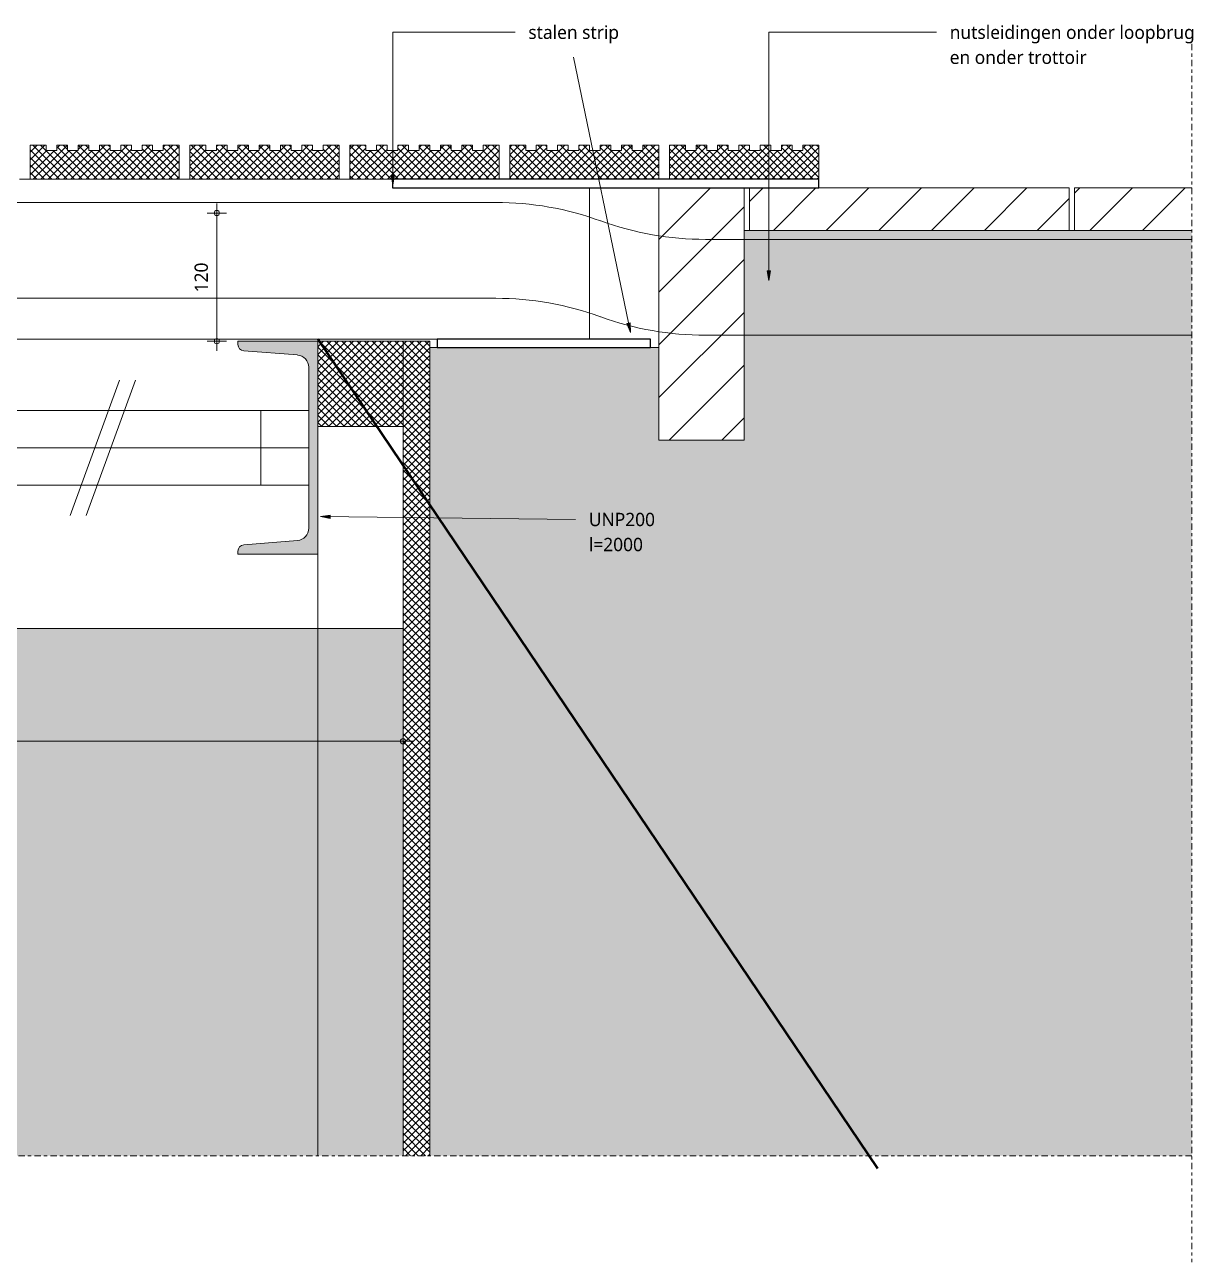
# Model space of a CAD drawing. Header units: millimetres. Extents: x 2927 to 18500, y -7154 to 6447.
# Drawn here: x 8582 to 9678, y -7028 to -5867 of the extents above; entities that cross this region are included whole.
import ezdxf

# ---------------------------------------------------------------- set-up
doc = ezdxf.new("R2010")
doc.units = ezdxf.units.MM
doc.linetypes.add('MV_center', pattern=[15, 6, -3, 3, -3])
for name, color, linetype, lineweight in [('A-ANNO-DIMS', 211, 'Continuous', 13), ('A-ANNO-DIMS-5', 211, 'Continuous', 13), ('A-DETL', 90, 'Continuous', 13), ('A-DETL-GENF', 92, 'Continuous', 18), ('G-ANNO-TEXT', 231, 'Continuous', 13)]:
    doc.layers.add(name, color=color, linetype=linetype, lineweight=lineweight)
doc.styles.add('Segoe UI_3', font='segoeui.ttf', dxfattribs={"height": 12.5})
doc.dimstyles.new('2_5_mm', dxfattribs={"dimscale": 304.8, "dimtxt": 13.092049, "dimasz": 0.016404, "dimexe": 0.029528, "dimexo": 0.0625, "dimgap": 0.014764, "dimtad": 1, "dimdec": 0, "dimzin": 0, "dimdsep": 46, "dimtxsty": 'Segoe UI_3', "dimblk1": 'DOTBLANK', "dimblk2": 'DOTBLANK', "dimsah": 1, "dimcen": 0.09, "dimdle": 0.029528, "dimazin": 0, "dimtfac": 1, "dimtdec": 4, "dimtix": 1, "dimtmove": 0, "dimatfit": 3, "dimfxl": 0.029528, "dimfxlon": 1, "dimtvp": 1, "dimtfill": 1, "dimtolj": 1, "dimtzin": 0, "dimarcsym": 2})
pattern_1 = [(45, (0, 0), (-3.535534, 3.535534), []), (135, (0, 0), (-3.535534, -3.535534), [])]
pattern_2 = [(45, (0, 0), (-24.74874, 24.74874), [])]

# ---------------------------------------------------------------- blocks, each defined once
blk = doc.blocks.new('NLRS_00_DI_maskeer - Type 1-4234774-Details Domera')
at = {"layer": 'A-DETL-GENF', "linetype": 'MV_center'}
blk.add_line((2290, 0), (40, 0), dxfattribs=at)
blk = doc.blocks.new('NLRS_00_DI_maskeer - Type 1-4234776-Details Domera')
at = {"layer": 'A-DETL-GENF', "linetype": 'MV_center'}
blk.add_line((1043.3, 0), (-100, 0), dxfattribs=at)
blk = doc.blocks.new('DIMBLOCK298-Details Domera')
at = {"layer": 'A-ANNO-DIMS-5'}
for p, q in [((7536.7, -6539.5), (7536.7, -6530.5)), ((8936.7, -6539.5), (8936.7, -6530.5)), ((7527.7, -6539.5), (8945.7, -6539.5)), ((7536.7, -6539.5), (7536.7, -6548.5)), ((8936.7, -6539.5), (8936.7, -6548.5))]:
    blk.add_line(p, q, dxfattribs=at)
for centre in [(7536.7, -6539.5), (8936.7, -6539.5)]:
    blk.add_circle(centre, 2.5, dxfattribs=at)
at = {"layer": 'A-ANNO-DIMS-5', "color": 0, "insert": (8217.6, -6518.7), "char_height": 12.5, "width": 45.703, "attachment_point": 1, "line_spacing_factor": 1.142579, "style": 'Segoe UI_3', "bg_fill": 3, "box_fill_scale": 1.25, "bg_fill_color": 9, "bg_fill_true_color": 13158600, "bg_fill_transparency": 0}
blk.add_mtext('1400', dxfattribs=at)
blk = doc.blocks.new('_DotBlank')
at = {"color": 0, "linetype": 'ByBlock', "lineweight": -2}
blk.add_line((-0.5, 0), (-1, 0), dxfattribs=at)
blk.add_circle((0, 0), 0.5, dxfattribs=at)
blk = doc.blocks.new('DIMBLOCK302-Details Domera')
at = {"layer": 'A-ANNO-DIMS-5'}
for p, q in [((8761.9, -6034.8), (8761.9, -6173)), ((8761.9, -6043.8), (8752.9, -6043.8)), ((8761.9, -6043.8), (8770.9, -6043.8)), ((8761.9, -6164), (8752.9, -6164)), ((8761.9, -6164), (8770.9, -6164))]:
    blk.add_line(p, q, dxfattribs=at)
for centre in [(8761.9, -6043.8), (8761.9, -6164)]:
    blk.add_circle(centre, 2.5, dxfattribs=at)
at = {"layer": 'A-ANNO-DIMS-5', "color": 0, "insert": (8741, -6118.2), "char_height": 12.5, "width": 34.277, "attachment_point": 1, "rotation": 90, "line_spacing_factor": 1.142579, "style": 'Segoe UI_3', "bg_fill": 3, "box_fill_scale": 1.25, "bg_fill_color": 9, "bg_fill_true_color": 13158600, "bg_fill_transparency": 0}
blk.add_mtext('120', dxfattribs=at)

msp = doc.modelspace()

# ---------------------------------------------------------------- hatches: boundary and pattern name
at = {"layer": 'A-DETL-GENF', "lineweight": 13}
h = msp.add_hatch(dxfattribs=at)
h.set_pattern_fill('FP_12', color=250, style=0, pattern_type=2)
h.set_pattern_definition(pattern_1)
h.paths.add_polyline_path([(8726.7, -6012.1), (8726.7, -5980.1), (8711.7, -5980.1), (8711.7, -5985.1), (8701.7, -5985.1), (8701.7, -5980.1), (8691.7, -5980.1), (8691.7, -5985.1), (8681.7, -5985.1), (8681.7, -5980.1), (8671.7, -5980.1), (8671.7, -5985.1), (8661.7, -5985.1), (8661.7, -5980.1), (8651.7, -5980.1), (8651.7, -5985.1), (8641.7, -5985.1), (8641.7, -5980.1), (8631.7, -5980.1), (8631.7, -5985.1), (8621.7, -5985.1), (8621.7, -5980.1), (8611.7, -5980.1), (8611.7, -5985.1), (8601.7, -5985.1), (8601.7, -5980.1), (8586.7, -5980.1), (8586.7, -6012.1)])
h = msp.add_hatch(dxfattribs=at)
h.set_pattern_fill('FP_12', color=250, style=0, pattern_type=2)
h.set_pattern_definition(pattern_1)
h.paths.add_polyline_path([(8736.7, -6012.1), (8876.7, -6012.1), (8876.7, -5980.1), (8861.7, -5980.1), (8861.7, -5985.1), (8851.7, -5985.1), (8851.7, -5980.1), (8841.7, -5980.1), (8841.7, -5985.1), (8831.7, -5985.1), (8831.7, -5980.1), (8821.7, -5980.1), (8821.7, -5985.1), (8811.7, -5985.1), (8811.7, -5980.1), (8801.7, -5980.1), (8801.7, -5985.1), (8791.7, -5985.1), (8791.7, -5980.1), (8781.7, -5980.1), (8781.7, -5985.1), (8771.7, -5985.1), (8771.7, -5980.1), (8761.7, -5980.1), (8761.7, -5985.1), (8751.7, -5985.1), (8751.7, -5980.1), (8736.7, -5980.1), (8736.7, -6008.8)])
h = msp.add_hatch(dxfattribs=at)
h.set_pattern_fill('FP_12', color=250, style=0, pattern_type=2)
h.set_pattern_definition(pattern_1)
h.paths.add_polyline_path([(9026.7, -6012.1), (9026.7, -5980.1), (9011.7, -5980.1), (9011.7, -5985.1), (9001.7, -5985.1), (9001.7, -5980.1), (8991.7, -5980.1), (8991.7, -5985.1), (8981.7, -5985.1), (8981.7, -5980.1), (8971.7, -5980.1), (8971.7, -5985.1), (8961.7, -5985.1), (8961.7, -5980.1), (8951.7, -5980.1), (8951.7, -5985.1), (8941.7, -5985.1), (8941.7, -5980.1), (8931.7, -5980.1), (8931.7, -5985.1), (8921.7, -5985.1), (8921.7, -5980.1), (8911.7, -5980.1), (8911.7, -5985.1), (8901.7, -5985.1), (8901.7, -5980.1), (8886.7, -5980.1), (8886.7, -6012.1), (8926.7, -6012.1)])
h = msp.add_hatch(dxfattribs=at)
h.set_pattern_fill('FP_12', color=250, style=0, pattern_type=2)
h.set_pattern_definition(pattern_1)
h.paths.add_polyline_path([(9176.7, -6012.1), (9176.7, -5980.1), (9161.7, -5980.1), (9161.7, -5985.1), (9151.7, -5985.1), (9151.7, -5980.1), (9141.7, -5980.1), (9141.7, -5985.1), (9131.7, -5985.1), (9131.7, -5980.1), (9121.7, -5980.1), (9121.7, -5985.1), (9111.7, -5985.1), (9111.7, -5980.1), (9101.7, -5980.1), (9101.7, -5985.1), (9091.7, -5985.1), (9091.7, -5980.1), (9081.7, -5980.1), (9081.7, -5985.1), (9071.7, -5985.1), (9071.7, -5980.1), (9061.7, -5980.1), (9061.7, -5985.1), (9051.7, -5985.1), (9051.7, -5980.1), (9036.7, -5980.1), (9036.7, -6012.1), (9057, -6012.1)])
h = msp.add_hatch(dxfattribs=at)
h.set_pattern_fill('FP_12', color=250, style=0, pattern_type=2)
h.set_pattern_definition(pattern_1)
h.paths.add_polyline_path([(9326.7, -6012.1), (9326.7, -5980.1), (9311.7, -5980.1), (9311.7, -5985.1), (9301.7, -5985.1), (9301.7, -5980.1), (9291.7, -5980.1), (9291.7, -5985.1), (9281.7, -5985.1), (9281.7, -5980.1), (9271.7, -5980.1), (9271.7, -5985.1), (9261.7, -5985.1), (9261.7, -5980.1), (9251.7, -5980.1), (9251.7, -5985.1), (9241.7, -5985.1), (9241.7, -5980.1), (9231.7, -5980.1), (9231.7, -5985.1), (9221.7, -5985.1), (9221.7, -5980.1), (9211.7, -5980.1), (9211.7, -5985.1), (9201.7, -5985.1), (9201.7, -5980.1), (9186.7, -5980.1), (9186.7, -6012.1)])
h = msp.add_hatch(dxfattribs=at)
h.set_pattern_fill('FP_248', color=250, style=0, pattern_type=2)
h.set_pattern_definition(pattern_2)
h.paths.add_polyline_path([(9256.7, -6256.9), (9256.7, -6020.1), (9176.7, -6020.1), (9176.7, -6256.9)])
h = msp.add_hatch(dxfattribs=at)
h.set_pattern_fill('FP_248', color=250, style=0, pattern_type=2)
h.set_pattern_definition(pattern_2)
h.paths.add_polyline_path([(9561.7, -6060.1), (9561.7, -6020.1), (9261.7, -6020.1), (9261.7, -6060.1), (9326.7, -6060.1)])
h = msp.add_hatch(dxfattribs=at)
h.set_pattern_fill('FP_248', color=250, style=0, pattern_type=2)
h.set_pattern_definition(pattern_2)
h.paths.add_polyline_path([(9607.6, -6060.1), (9676.7, -6060.1), (9676.7, -6020.1), (9566.7, -6020.1), (9566.7, -6060.1)])
at = {"layer": 'A-DETL-GENF'}
for color, points in [(254, [(8961.7, -6928.4), (9676.7, -6928.4), (9676.7, -6060.1), (9256.7, -6060.1), (9256.7, -6256.9), (9176.7, -6256.9), (9176.7, -6170.1), (8961.7, -6170.1), (8961.7, -6483.9)]), (7, [(8781.7, -6364), (8856.7, -6364), (8856.7, -6164), (8781.7, -6164), (8781.7, -6167.1), (8781.9, -6168.5), (8782.4, -6169.8), (8783.3, -6171.1), (8784.4, -6172), (8785.7, -6172.7), (8787.2, -6173), (8837.6, -6177), (8840.4, -6177.6), (8842.9, -6178.8), (8845.1, -6180.7), (8846.8, -6183), (8847.8, -6185.6), (8848.2, -6188.5), (8848.2, -6339.6), (8847.8, -6342.4), (8846.8, -6345.1), (8845.1, -6347.4), (8842.9, -6349.2), (8840.4, -6350.5), (8837.6, -6351.1), (8787.2, -6355.1), (8785.7, -6355.4), (8784.4, -6356), (8783.3, -6357), (8782.4, -6358.2), (8781.9, -6359.6), (8781.7, -6361.1)]), (254, [(7536.7, -6928.4), (8936.7, -6928.4), (8936.7, -6433.8), (7536.7, -6433.8), (7536.7, -6483.9)])]:
    msp.add_hatch(color=color, dxfattribs=at).paths.add_polyline_path(points)
at = {"layer": 'A-DETL-GENF', "lineweight": 13}
h = msp.add_hatch(dxfattribs=at)
h.set_pattern_fill('FP_12', color=250, style=0, pattern_type=2)
h.set_pattern_definition(pattern_1)
h.paths.add_polyline_path([(8919.3, -6244.1), (8936.7, -6244.1), (8936.7, -6164), (8856.7, -6164), (8856.7, -6244.1)])
h = msp.add_hatch(dxfattribs=at)
h.set_pattern_fill('FP_12', color=250, style=0, pattern_type=2)
h.set_pattern_definition(pattern_1)
h.paths.add_polyline_path([(8936.7, -6928.4), (8961.7, -6928.4), (8961.7, -6164), (8936.7, -6164), (8936.7, -6483.9)])
at = {"layer": 'G-ANNO-TEXT'}
for points in [[(8927, -6017.4), (8928.6, -6008.4), (8925.4, -6008.4)], [(9279.8, -6107.1), (9281.4, -6098.1), (9278.2, -6098.1)], [(9150, -6155.9), (9149.7, -6146.8), (9146.6, -6147.4)], [(8859.3, -6328.7), (8868.3, -6330.4), (8868.3, -6327.2)]]:
    msp.add_hatch(color=7, dxfattribs=at).paths.add_polyline_path(points)

# ---------------------------------------------------------------- linework, layer by layer
at = {"layer": 'A-DETL', "lineweight": 18}
for p, q in [((8586.7, -5980.1), (8586.7, -6012.1)), ((8601.7, -5980.1), (8586.7, -5980.1)), ((8601.7, -5985.1), (8601.7, -5980.1)), ((8621.7, -5980.1), (8611.7, -5980.1)), ((8611.7, -5980.1), (8611.7, -5985.1)), ((8621.7, -5985.1), (8621.7, -5980.1)), ((8641.7, -5980.1), (8631.7, -5980.1)), ((8631.7, -5980.1), (8631.7, -5985.1)), ((8641.7, -5985.1), (8641.7, -5980.1)), ((8661.7, -5980.1), (8651.7, -5980.1)), ((8651.7, -5980.1), (8651.7, -5985.1)), ((8661.7, -5985.1), (8661.7, -5980.1)), ((8681.7, -5980.1), (8671.7, -5980.1)), ((8671.7, -5980.1), (8671.7, -5985.1)), ((8681.7, -5985.1), (8681.7, -5980.1)), ((8701.7, -5980.1), (8691.7, -5980.1)), ((8691.7, -5980.1), (8691.7, -5985.1)), ((8701.7, -5985.1), (8701.7, -5980.1)), ((8726.7, -5980.1), (8711.7, -5980.1)), ((8711.7, -5980.1), (8711.7, -5985.1)), ((8726.7, -6012.1), (8726.7, -5980.1)), ((8736.7, -5980.1), (8736.7, -6012.1)), ((8751.7, -5980.1), (8736.7, -5980.1)), ((8751.7, -5985.1), (8751.7, -5980.1)), ((8771.7, -5980.1), (8761.7, -5980.1)), ((8761.7, -5980.1), (8761.7, -5985.1)), ((8771.7, -5985.1), (8771.7, -5980.1)), ((8791.7, -5980.1), (8781.7, -5980.1)), ((8781.7, -5980.1), (8781.7, -5985.1)), ((8791.7, -5985.1), (8791.7, -5980.1)), ((8811.7, -5980.1), (8801.7, -5980.1)), ((8801.7, -5980.1), (8801.7, -5985.1)), ((8811.7, -5985.1), (8811.7, -5980.1)), ((8831.7, -5980.1), (8821.7, -5980.1)), ((8821.7, -5980.1), (8821.7, -5985.1)), ((8831.7, -5985.1), (8831.7, -5980.1)), ((8851.7, -5980.1), (8841.7, -5980.1)), ((8841.7, -5980.1), (8841.7, -5985.1)), ((8851.7, -5985.1), (8851.7, -5980.1)), ((8876.7, -5980.1), (8861.7, -5980.1)), ((8861.7, -5980.1), (8861.7, -5985.1)), ((8876.7, -6012.1), (8876.7, -5980.1)), ((8886.7, -5980.1), (8886.7, -6012.1)), ((8901.7, -5980.1), (8886.7, -5980.1)), ((8901.7, -5985.1), (8901.7, -5980.1)), ((8921.7, -5980.1), (8911.7, -5980.1)), ((8911.7, -5980.1), (8911.7, -5985.1)), ((8921.7, -5985.1), (8921.7, -5980.1)), ((8941.7, -5980.1), (8931.7, -5980.1)), ((8931.7, -5980.1), (8931.7, -5985.1)), ((8941.7, -5985.1), (8941.7, -5980.1)), ((8961.7, -5980.1), (8951.7, -5980.1)), ((8951.7, -5980.1), (8951.7, -5985.1)), ((8961.7, -5985.1), (8961.7, -5980.1)), ((8981.7, -5980.1), (8971.7, -5980.1)), ((8971.7, -5980.1), (8971.7, -5985.1)), ((8981.7, -5985.1), (8981.7, -5980.1)), ((9001.7, -5980.1), (8991.7, -5980.1)), ((8991.7, -5980.1), (8991.7, -5985.1)), ((9001.7, -5985.1), (9001.7, -5980.1)), ((9026.7, -5980.1), (9011.7, -5980.1)), ((9011.7, -5980.1), (9011.7, -5985.1)), ((9026.7, -6012.1), (9026.7, -5980.1)), ((9036.7, -5980.1), (9036.7, -6012.1)), ((9051.7, -5980.1), (9036.7, -5980.1)), ((9051.7, -5985.1), (9051.7, -5980.1)), ((9071.7, -5980.1), (9061.7, -5980.1)), ((9061.7, -5980.1), (9061.7, -5985.1)), ((9071.7, -5985.1), (9071.7, -5980.1)), ((9091.7, -5980.1), (9081.7, -5980.1)), ((9081.7, -5980.1), (9081.7, -5985.1)), ((9091.7, -5985.1), (9091.7, -5980.1)), ((9111.7, -5980.1), (9101.7, -5980.1)), ((9101.7, -5980.1), (9101.7, -5985.1)), ((9111.7, -5985.1), (9111.7, -5980.1)), ((9131.7, -5980.1), (9121.7, -5980.1)), ((9121.7, -5980.1), (9121.7, -5985.1)), ((9131.7, -5985.1), (9131.7, -5980.1)), ((9151.7, -5980.1), (9141.7, -5980.1)), ((9141.7, -5980.1), (9141.7, -5985.1)), ((9151.7, -5985.1), (9151.7, -5980.1)), ((9176.7, -5980.1), (9161.7, -5980.1)), ((9161.7, -5980.1), (9161.7, -5985.1)), ((9176.7, -6012.1), (9176.7, -5980.1)), ((9186.7, -5980.1), (9186.7, -6012.1)), ((9201.7, -5980.1), (9186.7, -5980.1)), ((9201.7, -5985.1), (9201.7, -5980.1)), ((9221.7, -5980.1), (9211.7, -5980.1)), ((9211.7, -5980.1), (9211.7, -5985.1)), ((9221.7, -5985.1), (9221.7, -5980.1)), ((9241.7, -5980.1), (9231.7, -5980.1)), ((9231.7, -5980.1), (9231.7, -5985.1)), ((9241.7, -5985.1), (9241.7, -5980.1)), ((9261.7, -5980.1), (9251.7, -5980.1)), ((9251.7, -5980.1), (9251.7, -5985.1)), ((9261.7, -5985.1), (9261.7, -5980.1)), ((9281.7, -5980.1), (9271.7, -5980.1)), ((9271.7, -5980.1), (9271.7, -5985.1)), ((9281.7, -5985.1), (9281.7, -5980.1)), ((9301.7, -5980.1), (9291.7, -5980.1)), ((9291.7, -5980.1), (9291.7, -5985.1)), ((9301.7, -5985.1), (9301.7, -5980.1)), ((9326.7, -5980.1), (9311.7, -5980.1)), ((9311.7, -5980.1), (9311.7, -5985.1)), ((9326.7, -6012.1), (9326.7, -5980.1)), ((8611.7, -5985.1), (8601.7, -5985.1)), ((8631.7, -5985.1), (8621.7, -5985.1)), ((8651.7, -5985.1), (8641.7, -5985.1)), ((8671.7, -5985.1), (8661.7, -5985.1)), ((8691.7, -5985.1), (8681.7, -5985.1)), ((8711.7, -5985.1), (8701.7, -5985.1)), ((8761.7, -5985.1), (8751.7, -5985.1)), ((8781.7, -5985.1), (8771.7, -5985.1)), ((8801.7, -5985.1), (8791.7, -5985.1)), ((8821.7, -5985.1), (8811.7, -5985.1)), ((8841.7, -5985.1), (8831.7, -5985.1)), ((8861.7, -5985.1), (8851.7, -5985.1)), ((8911.7, -5985.1), (8901.7, -5985.1)), ((8931.7, -5985.1), (8921.7, -5985.1)), ((8951.7, -5985.1), (8941.7, -5985.1)), ((8971.7, -5985.1), (8961.7, -5985.1)), ((8991.7, -5985.1), (8981.7, -5985.1)), ((9011.7, -5985.1), (9001.7, -5985.1)), ((9061.7, -5985.1), (9051.7, -5985.1)), ((9081.7, -5985.1), (9071.7, -5985.1)), ((9101.7, -5985.1), (9091.7, -5985.1)), ((9121.7, -5985.1), (9111.7, -5985.1)), ((9141.7, -5985.1), (9131.7, -5985.1)), ((9161.7, -5985.1), (9151.7, -5985.1)), ((9211.7, -5985.1), (9201.7, -5985.1)), ((9231.7, -5985.1), (9221.7, -5985.1)), ((9251.7, -5985.1), (9241.7, -5985.1)), ((9271.7, -5985.1), (9261.7, -5985.1)), ((9291.7, -5985.1), (9281.7, -5985.1)), ((9311.7, -5985.1), (9301.7, -5985.1)), ((8586.7, -6012.1), (8576.7, -6012.1)), ((8586.7, -6012.1), (8726.7, -6012.1)), ((8736.7, -6012.1), (8726.7, -6012.1)), ((8736.7, -6012.1), (8876.7, -6012.1)), ((8886.7, -6012.1), (8876.7, -6012.1)), ((8886.7, -6012.1), (8926.7, -6012.1)), ((9111.7, -6162.1), (9111.7, -6020.1)), ((9176.7, -6020.1), (9176.7, -6256.9)), ((9256.7, -6256.9), (9256.7, -6020.1)), ((9261.7, -6020.1), (9261.7, -6060.1)), ((9561.7, -6020.1), (9326.7, -6020.1)), ((9561.7, -6060.1), (9561.7, -6020.1)), ((9676.7, -6020.1), (9566.7, -6020.1)), ((9566.7, -6020.1), (9566.7, -6060.1)), ((7426.7, -6033.8), (9023.6, -6033.8)), ((9261.7, -6060.1), (9256.7, -6060.1)), ((9261.7, -6060.1), (9561.7, -6060.1)), ((9566.7, -6060.1), (9561.7, -6060.1)), ((9566.7, -6060.1), (9676.7, -6060.1)), ((9220.6, -6068.5), (9676.7, -6068.5)), ((7431.4, -6123.8), (9023.6, -6123.8)), ((7536.7, -6162.1), (8968.7, -6162.1)), ((8856.7, -6164), (8781.7, -6164)), ((8781.7, -6164), (8781.7, -6167)), ((8936.7, -6164), (8856.7, -6164)), ((8856.7, -6364), (8856.7, -6164)), ((8961.7, -6164), (8936.7, -6164)), ((8936.7, -6244.1), (8936.7, -6164)), ((8961.7, -6928.4), (8961.7, -6164)), ((9220.6, -6158.5), (9676.7, -6158.5)), ((8787.2, -6173), (8837.6, -6177)), ((8968.7, -6170.1), (8961.7, -6170.1)), ((8961.7, -6170.1), (8961.7, -6928.4)), ((9176.7, -6170.1), (9168.7, -6170.1)), ((8848.2, -6188.5), (8848.2, -6339.6)), ((8670.6, -6200.6), (8624.4, -6327.5)), ((8685.6, -6200.6), (8639.4, -6327.5)), ((8803.2, -6229.1), (7551.7, -6229.1)), ((8848.2, -6229.1), (8803.2, -6229.1)), ((8803.2, -6229.1), (8803.2, -6299.1)), ((8803.2, -6299.1), (8803.2, -6229.1)), ((8848.2, -6299.1), (8848.2, -6229.1)), ((8856.7, -6244.1), (8936.7, -6244.1)), ((8936.7, -6244.1), (8936.7, -6928.4)), ((9176.7, -6256.9), (9256.7, -6256.9)), ((8848.2, -6264.1), (7551.7, -6264.1)), ((7551.7, -6299.1), (8803.2, -6299.1)), ((8803.2, -6299.1), (8848.2, -6299.1)), ((8837.6, -6351.1), (8787.2, -6355.1)), ((8781.7, -6361.1), (8781.7, -6364)), ((8781.7, -6364), (8856.7, -6364)), ((8856.7, -6364), (8856.7, -6928.4)), ((8936.7, -6433.8), (7536.7, -6433.8)), ((8936.7, -6928.4), (8936.7, -6433.8))]:
    msp.add_line(p, q, dxfattribs=at)
at = {"layer": 'A-DETL', "lineweight": 25}
for p, q in [((9326.7, -6012.1), (8926.7, -6012.1)), ((8926.7, -6012.1), (8926.7, -6020.1)), ((9326.7, -6020.1), (9326.7, -6012.1)), ((8926.7, -6020.1), (9326.7, -6020.1)), ((9168.7, -6162.1), (8968.7, -6162.1)), ((8968.7, -6162.1), (8968.7, -6170.1)), ((9168.7, -6170.1), (9168.7, -6162.1)), ((8968.7, -6170.1), (9168.7, -6170.1))]:
    msp.add_line(p, q, dxfattribs=at)
at = {"layer": 'A-DETL', "lineweight": 50}
msp.add_line((8856.7, -6162.1), (9381.7, -6940.4), dxfattribs=at)
at = {"layer": 'A-DETL', "lineweight": 18}
for centre, radius, start, end in [((9023.6, -6321.7), 287.9, 70, 90), ((9220.6, -5780.6), 287.9, 250, 270), ((9023.6, -6411.7), 287.9, 70, 90), ((9220.6, -5870.6), 287.9, 250, 270), ((8787.7, -6167), 6, 180, 265.43), ((8836.7, -6188.5), 11.5, 0, 85.43), ((8836.7, -6339.6), 11.5, 274.57, 0), ((8787.7, -6361.1), 6, 94.57, 180)]:
    msp.add_arc(centre, radius, start, end, dxfattribs=at)
at = {"layer": 'G-ANNO-TEXT', "color": 250}
for p, q in [((8927, -5874.1), (9041.7, -5874.1)), ((8927, -6017.4), (8927, -5874.1)), ((9279.8, -5874.1), (9437.1, -5874.1)), ((9279.8, -6107.1), (9279.8, -5874.1)), ((9150, -6155.9), (9096.5, -5897.5)), ((8928.6, -6008.4), (8925.4, -6008.4)), ((8925.4, -6008.4), (8927, -6017.4)), ((8927, -6017.4), (8928.6, -6008.4)), ((9281.4, -6098.1), (9278.2, -6098.1)), ((9278.2, -6098.1), (9279.8, -6107.1)), ((9279.8, -6107.1), (9281.4, -6098.1)), ((9149.7, -6146.8), (9146.6, -6147.4)), ((9146.6, -6147.4), (9150, -6155.9)), ((9150, -6155.9), (9149.7, -6146.8)), ((8868.3, -6327.2), (8859.3, -6328.7)), ((8859.3, -6328.7), (8868.3, -6330.4)), ((8859.3, -6328.7), (9098.5, -6331.4)), ((8868.3, -6330.4), (8868.3, -6327.2))]:
    msp.add_line(p, q, dxfattribs=at)

# ---------------------------------------------------------------- block references
at = {"layer": 'A-DETL-GENF', "linetype": 'MV_center', "rotation": 89.99999999999991}
msp.add_blockref('NLRS_00_DI_maskeer - Type 1-4234776-Details Domera', (9676.7, -6928.4), dxfattribs=at)
at = {"layer": 'A-DETL-GENF', "linetype": 'MV_center'}
msp.add_blockref('NLRS_00_DI_maskeer - Type 1-4234774-Details Domera', (7386.7, -6928.4), dxfattribs=at)

# ---------------------------------------------------------------- texts
at = {"layer": 'G-ANNO-TEXT', "color": 7, "char_height": 12.5, "attachment_point": 1, "style": 'Segoe UI_3'}
for s, insert, width in [('stalen strip', (9054.2, -5867.9), 102.215), ('nutsleidingen onder loopbrug', (9449.6, -5867.9), 280.991), ('en onder trottoir', (9449.6, -5891.4), 156.73), ('UNP200', (9111, -6325.1), 77.363), ('l=2000', (9111, -6348.6), 66.139)]:
    msp.add_mtext(s, dxfattribs=dict(at, insert=insert, width=width))

# ---------------------------------------------------------------- next in the draw order: dimensions: what is measured, and where the dimension line sits
at = {"layer": 'A-ANNO-DIMS'}
dim = msp.add_linear_dim(base=(8761.9, -6164), p1=(8752.9, -6043.8), p2=(8770.9, -6164), angle=90, dimstyle='2_5_mm', override={"dimpost": '<>', "dimfxl": 121.598293}, dxfattribs=at)
dim.commit()
dim.dimension.update_dxf_attribs({"geometry": 'DIMBLOCK302-Details Domera', "text_midpoint": (8750.9, -6103.9)})
dim = msp.add_linear_dim(base=(8936.7, -6539.5), p1=(7536.7, -6530.5), p2=(8936.7, -6530.5), dimstyle='2_5_mm', override={"dimpost": '<>', "dimfxl": 1400}, dxfattribs=at)
dim.commit()
dim.dimension.update_dxf_attribs({"geometry": 'DIMBLOCK298-Details Domera', "text_midpoint": (8236.7, -6528.5)})

doc.saveas('drawing.dxf')
